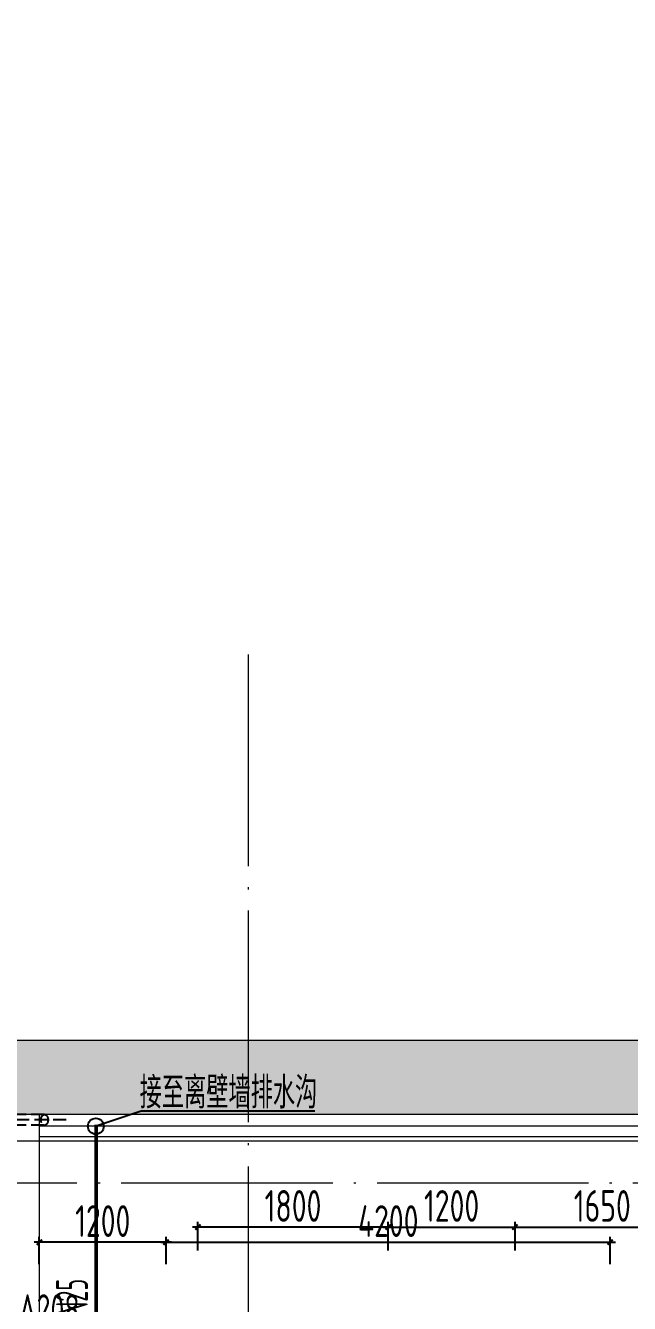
# Model space of a CAD drawing. Extents: x 4 to 13611208, y -605838 to 574722.
# Drawn here: x 13289792 to 13295504, y 203423 to 215510 of the extents above; entities that cross this region are included whole.
import ezdxf
from ezdxf.enums import TextEntityAlignment as Align

# ---------------------------------------------------------------- set-up
doc = ezdxf.new("R2010")
doc.units = 0
doc.header["$LTSCALE"] = 1000
doc.header["$MEASUREMENT"] = 0
doc.linetypes.add('DASH', pattern=[0.35, 0.25, -0.1])
doc.linetypes.add('DOTE', pattern=[2.4200000000000004, 2, -0.2, 0.02, -0.2])
for name, color, linetype in [('DUCT-K-P标注', 7, 'Continuous'), ('VRV-标注', 7, 'Continuous'), ('VRV-管线', 70, 'Continuous')]:
    doc.layers.add(name, color=color, linetype=linetype)
doc.layers.add('建筑底图', color=8, linetype='Continuous', lineweight=13)
doc.layers.add('预埋管', color=8, linetype='Continuous', lineweight=5)
doc.styles.add('67', font='gbenor.shx', dxfattribs={"width": 0.7, "bigfont": 'hztxt.shx'})
doc.styles.add('du', font='gbenor.shx', dxfattribs={"width": 0.8, "bigfont": 'hztxt.shx'})
doc.dimstyles.new('67', dxfattribs={"dimscale": 100, "dimtxt": 3, "dimasz": 0.5, "dimexe": 0.5, "dimexo": 2, "dimgap": 0.5, "dimtad": 2, "dimdec": 0, "dimrnd": 5, "dimzin": 0, "dimdsep": 46, "dimtxsty": 'du', "dimblk": 'ARCHTICK', "dimcen": 0, "dimdle": 0.5, "dimclrd": 256, "dimclre": 256, "dimclrt": 256, "dimazin": 0, "dimtfac": 1, "dimtdec": 0, "dimtix": 1, "dimtmove": 2, "dimatfit": 3, "dimfxl": 100, "dimtolj": 1, "dimtzin": 0, "dimlwd": -1, "dimlwe": -1, "dimarcsym": 0})

# ---------------------------------------------------------------- blocks, each defined once
blk = doc.blocks.new('A$C00460B6A')
at = {"layer": '预埋管', "linetype": 'DASH', "lineweight": -3, "ltscale": 0.5}
for p, q in [((729.1189822256565, 50.00143341813236), (-0.006739586591720581, 50.00143030937761)), ((523.463043898344, 100.0014334181324), (174.7439385093749, 100.0014303093776)), ((523.463043898344, 100.0014334181324), (174.7439385093749, 100.0014303093776)), ((523.4630443789065, 0.00143341813236475), (174.7439389880747, 0.001430309377610683))]:
    blk.add_line(p, q, dxfattribs=at)
for centre in [(174.7439387496561, 50.00143030937761), (523.4630441386253, 50.00143341813236)]:
    blk.add_ellipse(centre, major_axis=(-2.429254217184632e-07, 49.99999999906868), ratio=0.6701911663388869, start_param=3.141592653510884, end_param=9.42477796069047, dxfattribs=at)
blk = doc.blocks.new('_ArchTick')
at = {"color": 0, "linetype": 'ByBlock', "const_width": 0.4}
blk.add_lwpolyline([(-0.5, -0.5), (0.5, 0.5)], dxfattribs=at)
blk = doc.blocks.new('*D457')
at = {"layer": 'DUCT-K-P标注', "transparency": 16777216}
for p, q in [((13294372.36620498, 204145.4401418678), (13296122.36620505, 204145.4401418678)), ((13294422.36620498, 203924.4795059657), (13294422.36620498, 204195.4401418678)), ((13296072.36620505, 203924.4795059657), (13296072.36620505, 204195.4401418678))]:
    blk.add_line(p, q, dxfattribs=at)
at = {"layer": 'DUCT-K-P标注', "transparency": 16777216, "xscale": 50, "yscale": 50, "zscale": 50, "rotation": 180}
blk.add_blockref('_ArchTick', (13294422.36620498, 204145.4401418678), dxfattribs=at)
at = {"layer": 'DUCT-K-P标注', "transparency": 16777216, "xscale": 50, "yscale": 50, "zscale": 50}
blk.add_blockref('_ArchTick', (13296072.36620505, 204145.4401418678), dxfattribs=at)
at = {"layer": 'DUCT-K-P标注', "transparency": 16777216, "insert": (13295247.36620501, 204345.4401418678), "char_height": 300, "attachment_point": 5, "style": 'du'}
blk.add_mtext('\\A1;1650', dxfattribs=at)
blk = doc.blocks.new('*D462')
at = {"layer": 'DUCT-K-P标注', "transparency": 16777216}
for p, q in [((13293172.366205, 204145.4401418678), (13294472.36620498, 204145.4401418678)), ((13293222.366205, 203924.4795059657), (13293222.366205, 204195.4401418678)), ((13294422.36620498, 203924.4795059657), (13294422.36620498, 204195.4401418678))]:
    blk.add_line(p, q, dxfattribs=at)
at = {"layer": 'DUCT-K-P标注', "transparency": 16777216, "xscale": 50, "yscale": 50, "zscale": 50, "rotation": 180}
blk.add_blockref('_ArchTick', (13293222.366205, 204145.4401418678), dxfattribs=at)
at = {"layer": 'DUCT-K-P标注', "transparency": 16777216, "xscale": 50, "yscale": 50, "zscale": 50}
blk.add_blockref('_ArchTick', (13294422.36620498, 204145.4401418678), dxfattribs=at)
at = {"layer": 'DUCT-K-P标注', "transparency": 16777216, "insert": (13293822.36620499, 204345.4401418678), "char_height": 300, "attachment_point": 5, "style": 'du'}
blk.add_mtext('\\A1;1200', dxfattribs=at)
blk = doc.blocks.new('*D1883')
at = {"layer": 'DUCT-K-P标注', "transparency": 16777216}
for p, q in [((13293272.366205, 204145.4401418678), (13291372.366205, 204145.4401418678)), ((13291422.366205, 203924.4795059657), (13291422.366205, 204195.4401418678)), ((13293222.366205, 203924.4795059657), (13293222.366205, 204195.4401418678))]:
    blk.add_line(p, q, dxfattribs=at)
at = {"layer": 'DUCT-K-P标注', "transparency": 16777216, "xscale": 50, "yscale": 50, "zscale": 50, "rotation": 180}
blk.add_blockref('_ArchTick', (13291422.366205, 204145.4401418678), dxfattribs=at)
at = {"layer": 'DUCT-K-P标注', "transparency": 16777216, "xscale": 50, "yscale": 50, "zscale": 50}
blk.add_blockref('_ArchTick', (13293222.366205, 204145.4401418678), dxfattribs=at)
at = {"layer": 'DUCT-K-P标注', "transparency": 16777216, "insert": (13292322.366205, 204345.4401418678), "char_height": 300, "attachment_point": 5, "style": 'du'}
blk.add_mtext('\\A1;1800', dxfattribs=at)
blk = doc.blocks.new('*D1934')
at = {"layer": 'VRV-标注', "transparency": 16777216}
for p, q in [((13289922.36620403, 203795.3002036178), (13289922.36620403, 204052.3259298126)), ((13291122.366205, 203795.3002036294), (13291122.366205, 204052.3259298126)), ((13291172.366205, 204002.3259298126), (13289872.36620403, 204002.3259298126))]:
    blk.add_line(p, q, dxfattribs=at)
at = {"layer": 'VRV-标注', "transparency": 16777216, "xscale": 50, "yscale": 50, "zscale": 50, "rotation": 180}
blk.add_blockref('_ArchTick', (13289922.36620403, 204002.3259298126), dxfattribs=at)
at = {"layer": 'VRV-标注', "transparency": 16777216, "xscale": 50, "yscale": 50, "zscale": 50}
blk.add_blockref('_ArchTick', (13291122.366205, 204002.3259298126), dxfattribs=at)
at = {"layer": 'VRV-标注', "transparency": 16777216, "insert": (13290522.36620452, 204202.3259298126), "char_height": 300, "attachment_point": 5, "style": 'du'}
blk.add_mtext('\\A1;1200', dxfattribs=at)
blk = doc.blocks.new('*D1935')
at = {"layer": 'VRV-标注', "transparency": 16777216}
for p, q in [((13291122.366205, 203795.3002036294), (13291122.366205, 204052.3259298126)), ((13295322.366205, 203795.3002036293), (13295322.366205, 204052.3259298126)), ((13291072.366205, 204002.3259298126), (13295372.366205, 204002.3259298126))]:
    blk.add_line(p, q, dxfattribs=at)
at = {"layer": 'VRV-标注', "transparency": 16777216, "xscale": 50, "yscale": 50, "zscale": 50, "rotation": 180}
blk.add_blockref('_ArchTick', (13291122.366205, 204002.3259298126), dxfattribs=at)
at = {"layer": 'VRV-标注', "transparency": 16777216, "xscale": 50, "yscale": 50, "zscale": 50}
blk.add_blockref('_ArchTick', (13295322.366205, 204002.3259298126), dxfattribs=at)
at = {"layer": 'VRV-标注', "transparency": 16777216, "insert": (13293222.366205, 204202.3259298126), "char_height": 300, "attachment_point": 5, "style": 'du'}
blk.add_mtext('\\A1;4200', dxfattribs=at)

msp = doc.modelspace()

# ---------------------------------------------------------------- hatches: boundary and pattern name
at = {"layer": '建筑底图'}
h = msp.add_hatch(dxfattribs=at)
h.set_pattern_fill('钢筋混凝土', color=8, scale=100, style=0)
h.set_pattern_definition([(45, (793255.2557103541, 7.916241884231567e-09), (-176.7766952966369, 176.7766952966369), []), (49.99999999999999, (793255.2557103541, 7.916241884231567e-09), (717.2601826007534, -62.75213498259511), [75, -825]), (355, (793255.2557103541, 7.916241884231567e-09), (-138.751333613, 752.1921337000118), [60, -660]), (100.4514, (793315.0273903534, -5.229339992074529), (578.5093817140216, 689.4395420609536), [63.74019000000001, -701.142112]), (46.18420000000001, (793255.2557103541, 200.0000000079162), (1067.241048625644, -165.5190143290181), [112.5, -1237.5]), (96.6356, (793344.1924553532, 186.2066930079018), (934.6627055487033, 974.1178709004417), [95.610288, -1051.713]), (351.1842, (793255.2557103541, 200.0000000079162), (934.6619451336272, 974.1186009253246), [90, -990]), (21, (793355.2557103541, 150.0000000079162), (596.9070521184617, -402.6188906653388), [75, -825]), (326.0000000000001, (793355.2557103541, 150.0000000079162), (243.3153319215817, 725.150045046853), [60, -660]), (71.4514, (793404.9979433548, 116.4483940079226), (840.22262858149, 322.5304967099524), [63.74019000000001, -701.142112]), (37.50000000000001, (793255.2557103541, 7.916241884231567e-09), (12.15985531729067, 332.8938538313115), [0, -652, 0, -670, 0, -662.5]), (7.499999999999999, (793255.2557103541, 7.916241884231567e-09), (263.0695374421486, 394.4117118823602), [0, -382, 0, -637, 0, -252.5]), (327.5, (793032.2557103541, 7.916241884231567e-09), (533.822436172409, -22.55487173437976), [0, -250, 0, -780, 0, -1035]), (317.5, (792932.2557103541, 7.916241884231567e-09), (583.1861693423863, 100.1049823323177), [0, -325, 0, -518, 0, -735])])
h.paths.add_polyline_path([(13274397.36620496, 205209.5123766038), (13311597.36622271, 205209.5123766038), (13311597.36622271, 205909.5123766038), (13274397.36620496, 205909.5123766038)])

# ---------------------------------------------------------------- linework, layer by layer
at = {"layer": 'VRV-标注', "elevation": 2500}
msp.add_lwpolyline([(13292529.01680627, 205242.6032155131), (13290885.23464876, 205242.6032155131), (13290461.28465436, 205099.4073355997)], dxfattribs=at)
at = {"layer": 'VRV-标注'}
msp.add_circle((13290457.40453107, 205099.4073355997, 2500), 75, dxfattribs=at)
at = {"layer": 'VRV-管线', "linetype": 'DASH', "const_width": 35, "elevation": 2500}
msp.add_lwpolyline([(13290459.34459272, 203007.7019740085), (13290459.34459272, 205115.3898140139)], dxfattribs=at)
at = {"layer": '建筑底图', "color": 8, "linetype": 'DOTE'}
for p, q in [((13291897.36620496, 209559.5146856282), (13291897.36620496, 180083.0282935039)), ((13474197.36620497, 204559.5146856282), (13119297.36620772, 204559.5146856282))]:
    msp.add_line(p, q, dxfattribs=at)
at = {"layer": '建筑底图', "color": 8}
for p, q in [((13311597.36622271, 205909.5123766038), (13271047.36620498, 205909.5123766038)), ((13310897.36622271, 205209.5123766038), (13270447.36620498, 205209.5123766038)), ((13310647.36622258, 204959.5150237129), (13277572.36620489, 204959.5123768846))]:
    msp.add_line(p, q, dxfattribs=at)
at = {"layer": '建筑底图'}
for q in [(13289672.36620496, 205209.5123766038), (13289922.36620491, 201459.5146875)]:
    msp.add_line((13289922.36620496, 205209.5123766038), q, dxfattribs=at)
at = {"layer": '建筑底图', "color": 8}
msp.add_lwpolyline([(13421797.36620497, 205259.5139687569), (13333997.36620318, 205259.5139784271), (13333997.36620356, 208709.5139075825), (13334747.36620447, 208709.5139075825), (13334747.36620449, 214309.5139064251), (13333997.36620323, 214309.5139683055), (13333997.36706131, 224709.5125439432), (13294898.3266213, 224709.5125439243), (13294898.3266213, 217009.5139677662), (13299947.36620429, 217009.5139677661), (13299947.36620442, 207109.5123762545), (13319627.36781459, 207109.5124487435), (13319627.36781459, 205259.5139686145), (13311597.36622271, 205259.5139686024), (13311597.36622271, 205909.5123766038), (13271047.366205, 205909.5143252863), (13271047.366205, 223959.5166330708), (13237197.36620504, 223959.5166330813), (13237197.36620504, 205909.5123766036), (13207597.36620496, 205909.5123766038), (13207597.36620496, 207459.5123766038), (13192397.4014289, 207459.5123766038), (13192397.4014289, 223759.5122452438), (13165097.40305062, 223759.5043783415)], dxfattribs=at)
at = {"layer": '建筑底图'}
for points in [[(13310497.36622271, 204809.511659578), (13310497.36622271, 205099.5124379108), (13289922.36620497, 205099.5123976212)], [(13310397.36622271, 204709.5123766038), (13310397.36622271, 204999.5124376927), (13289922.36620519, 204999.5123976212)]]:
    msp.add_lwpolyline(points, dxfattribs=at)

# ---------------------------------------------------------------- block references
msp.add_blockref('A$C00460B6A', (13289448.26271465, 205109.5109431992, 1.388694083554804e-07), dxfattribs=at)

# ---------------------------------------------------------------- texts
at = {"layer": 'DUCT-K-P标注', "style": '67', "width": 0.75}
msp.add_text('AFHF-A208', height=300, dxfattribs=at).set_placement((13288980.69673062, 203210.1724209338, 12700))
at = {"layer": 'VRV-标注', "style": 'du', "width": 0.7}
msp.add_text('接至离壁墙排水沟', height=300, dxfattribs=at).set_placement((13291711.60235091, 205417.2026587101, 2550), align=Align.MIDDLE_CENTER)
at = {"layer": 'VRV-标注', "style": '67', "width": 0.6}
msp.add_text('LN DN25', height=300, rotation=90, dxfattribs=at).set_placement((13290231.61964761, 203245.9625832873, 2500), align=Align.MIDDLE_CENTER)

# ---------------------------------------------------------------- dimensions: what is measured, and where the dimension line sits
at = {"layer": 'DUCT-K-P标注'}
for base, p1, p2, picture, middle in [((13291422.366205, 204145.4401418678), (13293222.366205, 203724.4795059657, 3880), (13291422.366205, 203724.4795059657, 3880), '*D1883', (13292322.366205, 204345.4401418678)), ((13294422.36620498, 204145.4401418678), (13293222.366205, 203724.4795059657, 3880), (13294422.36620498, 203724.4795059657), '*D462', (13293822.36620499, 204345.4401418678)), ((13296072.36620505, 204145.4401418678), (13294422.36620498, 203724.4795059657), (13296072.36620505, 203724.4795059657), '*D457', (13295247.36620501, 204345.4401418678))]:
    dim = msp.add_linear_dim(base=base, p1=p1, p2=p2, dimstyle='67', dxfattribs=at)
    dim.commit()
    dim.dimension.update_dxf_attribs({"geometry": picture, "text_midpoint": middle})
at = {"layer": 'VRV-标注'}
for base, p2, picture, middle in [((13289922.36620403, 204002.3259298126, 2500), (13289922.36620403, 203595.3002036178, 2500.000000000233), '*D1934', (13290522.36620452, 204202.3259298126, 2500)), ((13295322.366205, 204002.3259298126, 2500), (13295322.366205, 203595.3002036293, 5000), '*D1935', (13293222.366205, 204202.3259298126, 2500))]:
    dim = msp.add_linear_dim(base=base, p1=(13291122.366205, 203595.3002036294, 5000), p2=p2, dimstyle='67', dxfattribs=at)
    dim.commit()
    dim.dimension.update_dxf_attribs({"geometry": picture, "text_midpoint": middle})

doc.saveas('drawing.dxf')
